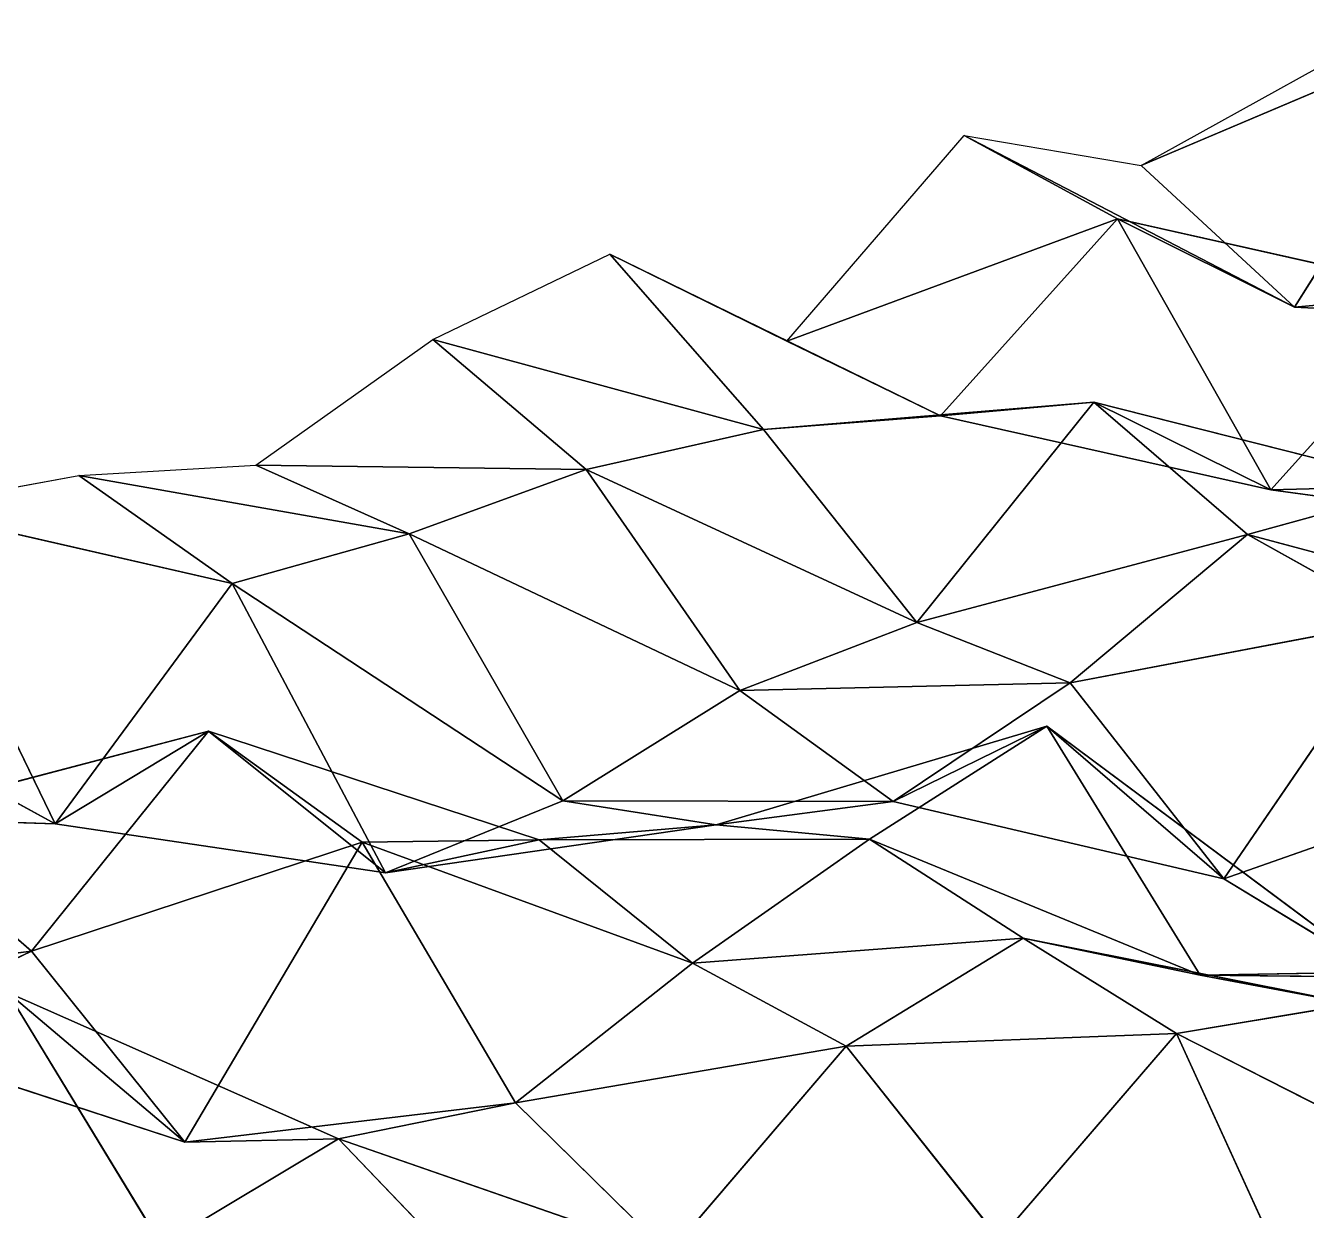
# Model space of a CAD drawing. Header units: metres. Extents: x -3703 to 431, y -1555 to 134.
# Drawn here: x -1895.7 to -1798.7, y -778.8 to -689 of the extents above; entities that cross this region are included whole.
import ezdxf

# ---------------------------------------------------------------- set-up
doc = ezdxf.new("R2010")
doc.units = ezdxf.units.M

msp = doc.modelspace()

# ---------------------------------------------------------------- linework, layer by layer
for p, q in [((-1786.1711, -689.0189, -4028.9058), (-1811.2151, -699.6251, -4013.703)), ((-1811.2151, -699.6251, -4013.703), (-1786.1711, -689.0189, -4028.9058)), ((-1786.1711, -689.0189, -4028.9058), (-1799.5876, -710.348, -4051.632)), ((-1799.5876, -710.348, -4051.632), (-1786.1711, -689.0189, -4028.9058)), ((-1811.2151, -699.6251, -4013.703), (-1797.7987, -692.18384, -3987.8716)), ((-1838.048, -712.91626, -4065.722), (-1824.6316, -697.3362, -4041.7104)), ((-1799.5876, -710.348, -4051.632), (-1824.6316, -697.3362, -4041.7104)), ((-1824.6316, -697.3362, -4041.7104), (-1811.2151, -699.6251, -4013.703)), ((-1824.6316, -697.3362, -4041.7104), (-1813.004, -703.65967, -4080.623)), ((-1813.004, -703.65967, -4080.623), (-1824.6316, -697.3362, -4041.7104)), ((-1824.6316, -697.3362, -4041.7104), (-1799.5876, -710.348, -4051.632)), ((-1811.2151, -699.6251, -4013.703), (-1799.5876, -710.348, -4051.632)), ((-1799.5876, -710.348, -4051.632), (-1811.2151, -699.6251, -4013.703)), ((-1813.004, -703.65967, -4080.623), (-1838.048, -712.91626, -4065.722)), ((-1838.048, -712.91626, -4065.722), (-1813.004, -703.65967, -4080.623)), ((-1813.004, -703.65967, -4080.623), (-1826.4204, -718.56494, -4104.7856)), ((-1826.4204, -718.56494, -4104.7856), (-1813.004, -703.65967, -4080.623)), ((-1799.5876, -710.348, -4051.632), (-1813.004, -703.65967, -4080.623)), ((-1787.9601, -709.2782, -4092.198), (-1813.004, -703.65967, -4080.623)), ((-1813.004, -703.65967, -4080.623), (-1799.5876, -710.348, -4051.632)), ((-1813.004, -703.65967, -4080.623), (-1801.3765, -724.1682, -4116.364)), ((-1801.3765, -724.1682, -4116.364), (-1813.004, -703.65967, -4080.623)), ((-1813.004, -703.65967, -4080.623), (-1787.9601, -709.2782, -4092.198)), ((-1864.8807, -712.7915, -4120.7407), (-1851.4644, -706.33203, -4094.6897)), ((-1826.4204, -718.56494, -4104.7856), (-1851.4644, -706.33203, -4094.6897)), ((-1851.4644, -706.33203, -4094.6897), (-1838.048, -712.91626, -4065.722)), ((-1851.4644, -706.33203, -4094.6897), (-1839.8368, -719.6113, -4132.047)), ((-1839.8368, -719.6113, -4132.047), (-1851.4644, -706.33203, -4094.6897)), ((-1851.4644, -706.33203, -4094.6897), (-1826.4204, -718.56494, -4104.7856)), ((-1787.9601, -709.2782, -4092.198), (-1801.3765, -724.1682, -4116.364)), ((-1801.3765, -724.1682, -4116.364), (-1787.9601, -709.2782, -4092.198)), ((-1799.5876, -710.348, -4051.632), (-1787.9601, -709.2782, -4092.198)), ((-1787.9601, -709.2782, -4092.198), (-1799.5876, -710.348, -4051.632)), ((-1774.5437, -711.5731, -4064.1895), (-1799.5876, -710.348, -4051.632)), ((-1799.5876, -710.348, -4051.632), (-1774.5437, -711.5731, -4064.1895)), ((-1878.2971, -722.3225, -4146.105), (-1864.8807, -712.7915, -4120.7407)), ((-1839.8368, -719.6113, -4132.047), (-1864.8807, -712.7915, -4120.7407)), ((-1864.8807, -712.7915, -4120.7407), (-1853.2532, -722.6365, -4158.866)), ((-1853.2532, -722.6365, -4158.866), (-1864.8807, -712.7915, -4120.7407)), ((-1864.8807, -712.7915, -4120.7407), (-1839.8368, -719.6113, -4132.047)), ((-1838.048, -712.91626, -4065.722), (-1826.4204, -718.56494, -4104.7856)), ((-1826.4204, -718.56494, -4104.7856), (-1838.048, -712.91626, -4065.722)), ((-1814.7928, -717.54553, -4145.34), (-1839.8368, -719.6113, -4132.047)), ((-1839.8368, -719.6113, -4132.047), (-1814.7928, -717.54553, -4145.34)), ((-1814.7928, -717.54553, -4145.34), (-1828.2092, -734.235, -4169.104)), ((-1828.2092, -734.235, -4169.104), (-1814.7928, -717.54553, -4145.34)), ((-1826.4204, -718.56494, -4104.7856), (-1814.7928, -717.54553, -4145.34)), ((-1814.7928, -717.54553, -4145.34), (-1826.4204, -718.56494, -4104.7856)), ((-1801.3765, -724.1682, -4116.364), (-1814.7928, -717.54553, -4145.34)), ((-1789.7489, -723.88745, -4156.753), (-1814.7928, -717.54553, -4145.34)), ((-1814.7928, -717.54553, -4145.34), (-1801.3765, -724.1682, -4116.364)), ((-1814.7928, -717.54553, -4145.34), (-1803.1653, -727.57385, -4183.4243)), ((-1803.1653, -727.57385, -4183.4243), (-1814.7928, -717.54553, -4145.34)), ((-1814.7928, -717.54553, -4145.34), (-1789.7489, -723.88745, -4156.753)), ((-1826.4204, -718.56494, -4104.7856), (-1839.8368, -719.6113, -4132.047)), ((-1839.8368, -719.6113, -4132.047), (-1826.4204, -718.56494, -4104.7856)), ((-1801.3765, -724.1682, -4116.364), (-1826.4204, -718.56494, -4104.7856)), ((-1826.4204, -718.56494, -4104.7856), (-1801.3765, -724.1682, -4116.364)), ((-1839.8368, -719.6113, -4132.047), (-1853.2532, -722.6365, -4158.866)), ((-1853.2532, -722.6365, -4158.866), (-1839.8368, -719.6113, -4132.047)), ((-1839.8368, -719.6113, -4132.047), (-1828.2092, -734.235, -4169.104)), ((-1828.2092, -734.235, -4169.104), (-1839.8368, -719.6113, -4132.047)), ((-1891.7136, -723.09094, -4173.4287), (-1878.2971, -722.3225, -4146.105)), ((-1853.2532, -722.6365, -4158.866), (-1878.2971, -722.3225, -4146.105)), ((-1878.2971, -722.3225, -4146.105), (-1866.6697, -727.5121, -4185.271)), ((-1866.6697, -727.5121, -4185.271), (-1878.2971, -722.3225, -4146.105)), ((-1878.2971, -722.3225, -4146.105), (-1853.2532, -722.6365, -4158.866)), ((-1853.2532, -722.6365, -4158.866), (-1866.6697, -727.5121, -4185.271)), ((-1866.6697, -727.5121, -4185.271), (-1853.2532, -722.6365, -4158.866)), ((-1828.2092, -734.235, -4169.104), (-1853.2532, -722.6365, -4158.866)), ((-1853.2532, -722.6365, -4158.866), (-1841.6257, -739.3855, -4195.4473)), ((-1841.6257, -739.3855, -4195.4473), (-1853.2532, -722.6365, -4158.866)), ((-1853.2532, -722.6365, -4158.866), (-1828.2092, -734.235, -4169.104)), ((-1905.13, -725.5519, -4200.374), (-1891.7136, -723.09094, -4173.4287)), ((-1866.6697, -727.5121, -4185.271), (-1891.7136, -723.09094, -4173.4287)), ((-1891.7136, -723.09094, -4173.4287), (-1880.086, -731.27893, -4211.9243)), ((-1880.086, -731.27893, -4211.9243), (-1891.7136, -723.09094, -4173.4287)), ((-1891.7136, -723.09094, -4173.4287), (-1866.6697, -727.5121, -4185.271)), ((-1789.7489, -723.88745, -4156.753), (-1803.1653, -727.57385, -4183.4243)), ((-1803.1653, -727.57385, -4183.4243), (-1789.7489, -723.88745, -4156.753)), ((-1801.3765, -724.1682, -4116.364), (-1789.7489, -723.88745, -4156.753)), ((-1789.7489, -723.88745, -4156.753), (-1801.3765, -724.1682, -4116.364)), ((-1776.3325, -727.60034, -4128.4277), (-1801.3765, -724.1682, -4116.364)), ((-1801.3765, -724.1682, -4116.364), (-1776.3325, -727.60034, -4128.4277)), ((-1880.086, -731.27893, -4211.9243), (-1905.13, -725.5519, -4200.374)), ((-1905.13, -725.5519, -4200.374), (-1893.5024, -749.47217, -4235.3516)), ((-1893.5024, -749.47217, -4235.3516), (-1905.13, -725.5519, -4200.374)), ((-1905.13, -725.5519, -4200.374), (-1880.086, -731.27893, -4211.9243)), ((-1866.6697, -727.5121, -4185.271), (-1880.086, -731.27893, -4211.9243)), ((-1880.086, -731.27893, -4211.9243), (-1866.6697, -727.5121, -4185.271)), ((-1841.6257, -739.3855, -4195.4473), (-1866.6697, -727.5121, -4185.271)), ((-1866.6697, -727.5121, -4185.271), (-1855.0421, -747.73474, -4221.076)), ((-1855.0421, -747.73474, -4221.076), (-1866.6697, -727.5121, -4185.271)), ((-1866.6697, -727.5121, -4185.271), (-1841.6257, -739.3855, -4195.4473)), ((-1803.1653, -727.57385, -4183.4243), (-1828.2092, -734.235, -4169.104)), ((-1828.2092, -734.235, -4169.104), (-1803.1653, -727.57385, -4183.4243)), ((-1803.1653, -727.57385, -4183.4243), (-1816.5818, -738.7864, -4208.4126)), ((-1816.5818, -738.7864, -4208.4126), (-1803.1653, -727.57385, -4183.4243)), ((-1778.1212, -734.2511, -4194.7627), (-1803.1653, -727.57385, -4183.4243)), ((-1803.1653, -727.57385, -4183.4243), (-1791.5377, -734.0469, -4222.3037)), ((-1791.5377, -734.0469, -4222.3037), (-1803.1653, -727.57385, -4183.4243)), ((-1803.1653, -727.57385, -4183.4243), (-1778.1212, -734.2511, -4194.7627)), ((-1880.086, -731.27893, -4211.9243), (-1893.5024, -749.47217, -4235.3516)), ((-1893.5024, -749.47217, -4235.3516), (-1880.086, -731.27893, -4211.9243)), ((-1855.0421, -747.73474, -4221.076), (-1880.086, -731.27893, -4211.9243)), ((-1880.086, -731.27893, -4211.9243), (-1868.4585, -753.19507, -4247.3506)), ((-1868.4585, -753.19507, -4247.3506), (-1880.086, -731.27893, -4211.9243)), ((-1880.086, -731.27893, -4211.9243), (-1855.0421, -747.73474, -4221.076)), ((-1828.2092, -734.235, -4169.104), (-1841.6257, -739.3855, -4195.4473)), ((-1841.6257, -739.3855, -4195.4473), (-1828.2092, -734.235, -4169.104)), ((-1828.2092, -734.235, -4169.104), (-1816.5818, -738.7864, -4208.4126)), ((-1816.5818, -738.7864, -4208.4126), (-1828.2092, -734.235, -4169.104)), ((-1791.5377, -734.0469, -4222.3037), (-1816.5818, -738.7864, -4208.4126)), ((-1816.5818, -738.7864, -4208.4126), (-1791.5377, -734.0469, -4222.3037)), ((-1791.5377, -734.0469, -4222.3037), (-1804.9541, -753.63745, -4245.4185)), ((-1804.9541, -753.63745, -4245.4185), (-1791.5377, -734.0469, -4222.3037)), ((-1893.5024, -749.47217, -4235.3516), (-1918.5464, -735.7938, -4225.579)), ((-1918.5464, -735.7938, -4225.579), (-1893.5024, -749.47217, -4235.3516)), ((-1841.6257, -739.3855, -4195.4473), (-1855.0421, -747.73474, -4221.076)), ((-1855.0421, -747.73474, -4221.076), (-1841.6257, -739.3855, -4195.4473)), ((-1816.5818, -738.7864, -4208.4126), (-1841.6257, -739.3855, -4195.4473)), ((-1841.6257, -739.3855, -4195.4473), (-1816.5818, -738.7864, -4208.4126)), ((-1841.6257, -739.3855, -4195.4473), (-1829.9982, -747.79346, -4233.894)), ((-1829.9982, -747.79346, -4233.894), (-1841.6257, -739.3855, -4195.4473)), ((-1816.5818, -738.7864, -4208.4126), (-1829.9982, -747.79346, -4233.894)), ((-1829.9982, -747.79346, -4233.894), (-1816.5818, -738.7864, -4208.4126)), ((-1816.5818, -738.7864, -4208.4126), (-1804.9541, -753.63745, -4245.4185)), ((-1804.9541, -753.63745, -4245.4185), (-1816.5818, -738.7864, -4208.4126)), ((-1818.3705, -742.0873, -4275.4966), (-1843.4146, -749.558, -4260.995)), ((-1843.4146, -749.558, -4260.995), (-1818.3705, -742.0873, -4275.4966)), ((-1818.3705, -742.0873, -4275.4966), (-1831.7869, -750.6411, -4301.0796)), ((-1831.7869, -750.6411, -4301.0796), (-1818.3705, -742.0873, -4275.4966)), ((-1829.9982, -747.79346, -4233.894), (-1818.3705, -742.0873, -4275.4966)), ((-1818.3705, -742.0873, -4275.4966), (-1829.9982, -747.79346, -4233.894)), ((-1804.9541, -753.63745, -4245.4185), (-1818.3705, -742.0873, -4275.4966)), ((-1793.3265, -760.7073, -4284.164), (-1818.3705, -742.0873, -4275.4966)), ((-1818.3705, -742.0873, -4275.4966), (-1804.9541, -753.63745, -4245.4185)), ((-1818.3705, -742.0873, -4275.4966), (-1806.7429, -760.93555, -4311.609)), ((-1806.7429, -760.93555, -4311.609), (-1818.3705, -742.0873, -4275.4966)), ((-1818.3705, -742.0873, -4275.4966), (-1793.3265, -760.7073, -4284.164)), ((-1881.8749, -742.4558, -4277.2476), (-1906.9188, -749.0371, -4262.9443)), ((-1906.9188, -749.0371, -4262.9443), (-1881.8749, -742.4558, -4277.2476)), ((-1881.8749, -742.4558, -4277.2476), (-1895.2914, -759.1345, -4301.013)), ((-1895.2914, -759.1345, -4301.013), (-1881.8749, -742.4558, -4277.2476)), ((-1893.5024, -749.47217, -4235.3516), (-1881.8749, -742.4558, -4277.2476)), ((-1881.8749, -742.4558, -4277.2476), (-1893.5024, -749.47217, -4235.3516)), ((-1868.4585, -753.19507, -4247.3506), (-1881.8749, -742.4558, -4277.2476)), ((-1856.8309, -750.6885, -4288.238), (-1881.8749, -742.4558, -4277.2476)), ((-1881.8749, -742.4558, -4277.2476), (-1868.4585, -753.19507, -4247.3506)), ((-1881.8749, -742.4558, -4277.2476), (-1870.2474, -750.8722, -4315.692)), ((-1870.2474, -750.8722, -4315.692), (-1881.8749, -742.4558, -4277.2476)), ((-1881.8749, -742.4558, -4277.2476), (-1856.8309, -750.6885, -4288.238)), ((-1779.9102, -744.84595, -4260.216), (-1804.9541, -753.63745, -4245.4185)), ((-1804.9541, -753.63745, -4245.4185), (-1779.9102, -744.84595, -4260.216)), ((-1855.0421, -747.73474, -4221.076), (-1868.4585, -753.19507, -4247.3506)), ((-1868.4585, -753.19507, -4247.3506), (-1855.0421, -747.73474, -4221.076)), ((-1829.9982, -747.79346, -4233.894), (-1855.0421, -747.73474, -4221.076)), ((-1855.0421, -747.73474, -4221.076), (-1843.4146, -749.558, -4260.995)), ((-1843.4146, -749.558, -4260.995), (-1855.0421, -747.73474, -4221.076)), ((-1855.0421, -747.73474, -4221.076), (-1829.9982, -747.79346, -4233.894)), ((-1829.9982, -747.79346, -4233.894), (-1843.4146, -749.558, -4260.995)), ((-1843.4146, -749.558, -4260.995), (-1829.9982, -747.79346, -4233.894)), ((-1804.9541, -753.63745, -4245.4185), (-1829.9982, -747.79346, -4233.894)), ((-1829.9982, -747.79346, -4233.894), (-1804.9541, -753.63745, -4245.4185)), ((-1893.5024, -749.47217, -4235.3516), (-1906.9188, -749.0371, -4262.9443)), ((-1906.9188, -749.0371, -4262.9443), (-1893.5024, -749.47217, -4235.3516)), ((-1906.9188, -749.0371, -4262.9443), (-1895.2914, -759.1345, -4301.013)), ((-1895.2914, -759.1345, -4301.013), (-1906.9188, -749.0371, -4262.9443)), ((-1868.4585, -753.19507, -4247.3506), (-1893.5024, -749.47217, -4235.3516)), ((-1893.5024, -749.47217, -4235.3516), (-1868.4585, -753.19507, -4247.3506)), ((-1843.4146, -749.558, -4260.995), (-1868.4585, -753.19507, -4247.3506)), ((-1868.4585, -753.19507, -4247.3506), (-1843.4146, -749.558, -4260.995)), ((-1843.4146, -749.558, -4260.995), (-1856.8309, -750.6885, -4288.238)), ((-1856.8309, -750.6885, -4288.238), (-1843.4146, -749.558, -4260.995)), ((-1843.4146, -749.558, -4260.995), (-1831.7869, -750.6411, -4301.0796)), ((-1831.7869, -750.6411, -4301.0796), (-1843.4146, -749.558, -4260.995)), ((-1870.2474, -750.8722, -4315.692), (-1895.2914, -759.1345, -4301.013)), ((-1895.2914, -759.1345, -4301.013), (-1870.2474, -750.8722, -4315.692)), ((-1870.2474, -750.8722, -4315.692), (-1883.6637, -773.5824, -4338.1094)), ((-1883.6637, -773.5824, -4338.1094), (-1870.2474, -750.8722, -4315.692)), ((-1856.8309, -750.6885, -4288.238), (-1870.2474, -750.8722, -4315.692)), ((-1870.2474, -750.8722, -4315.692), (-1856.8309, -750.6885, -4288.238)), ((-1845.2034, -760.04236, -4326.4727), (-1870.2474, -750.8722, -4315.692)), ((-1870.2474, -750.8722, -4315.692), (-1858.6196, -770.61084, -4351.605)), ((-1858.6196, -770.61084, -4351.605), (-1870.2474, -750.8722, -4315.692)), ((-1870.2474, -750.8722, -4315.692), (-1845.2034, -760.04236, -4326.4727)), ((-1868.4585, -753.19507, -4247.3506), (-1856.8309, -750.6885, -4288.238)), ((-1856.8309, -750.6885, -4288.238), (-1868.4585, -753.19507, -4247.3506)), ((-1831.7869, -750.6411, -4301.0796), (-1856.8309, -750.6885, -4288.238)), ((-1856.8309, -750.6885, -4288.238), (-1831.7869, -750.6411, -4301.0796)), ((-1856.8309, -750.6885, -4288.238), (-1845.2034, -760.04236, -4326.4727)), ((-1845.2034, -760.04236, -4326.4727), (-1856.8309, -750.6885, -4288.238)), ((-1831.7869, -750.6411, -4301.0796), (-1845.2034, -760.04236, -4326.4727)), ((-1845.2034, -760.04236, -4326.4727), (-1831.7869, -750.6411, -4301.0796)), ((-1806.7429, -760.93555, -4311.609), (-1831.7869, -750.6411, -4301.0796)), ((-1831.7869, -750.6411, -4301.0796), (-1820.1594, -758.1256, -4339.7324)), ((-1820.1594, -758.1256, -4339.7324), (-1831.7869, -750.6411, -4301.0796)), ((-1831.7869, -750.6411, -4301.0796), (-1806.7429, -760.93555, -4311.609)), ((-1804.9541, -753.63745, -4245.4185), (-1793.3265, -760.7073, -4284.164)), ((-1793.3265, -760.7073, -4284.164), (-1804.9541, -753.63745, -4245.4185)), ((-1820.1594, -758.1256, -4339.7324), (-1845.2034, -760.04236, -4326.4727)), ((-1845.2034, -760.04236, -4326.4727), (-1820.1594, -758.1256, -4339.7324)), ((-1820.1594, -758.1256, -4339.7324), (-1833.5757, -766.3069, -4365.3984)), ((-1833.5757, -766.3069, -4365.3984), (-1820.1594, -758.1256, -4339.7324)), ((-1806.7429, -760.93555, -4311.609), (-1820.1594, -758.1256, -4339.7324)), ((-1795.1155, -763.1172, -4351.4478), (-1820.1594, -758.1256, -4339.7324)), ((-1820.1594, -758.1256, -4339.7324), (-1806.7429, -760.93555, -4311.609)), ((-1820.1594, -758.1256, -4339.7324), (-1808.5317, -765.35315, -4378.443)), ((-1808.5317, -765.35315, -4378.443), (-1820.1594, -758.1256, -4339.7324)), ((-1820.1594, -758.1256, -4339.7324), (-1795.1155, -763.1172, -4351.4478)), ((-1895.2914, -759.1345, -4301.013), (-1920.3353, -762.2014, -4287.496)), ((-1920.3353, -762.2014, -4287.496), (-1895.2914, -759.1345, -4301.013)), ((-1895.2914, -759.1345, -4301.013), (-1908.7076, -765.42676, -4327.1016)), ((-1908.7076, -765.42676, -4327.1016), (-1895.2914, -759.1345, -4301.013)), ((-1895.2914, -759.1345, -4301.013), (-1883.6637, -773.5824, -4338.1094)), ((-1883.6637, -773.5824, -4338.1094), (-1895.2914, -759.1345, -4301.013)), ((-1845.2034, -760.04236, -4326.4727), (-1858.6196, -770.61084, -4351.605)), ((-1858.6196, -770.61084, -4351.605), (-1845.2034, -760.04236, -4326.4727)), ((-1845.2034, -760.04236, -4326.4727), (-1833.5757, -766.3069, -4365.3984)), ((-1833.5757, -766.3069, -4365.3984), (-1845.2034, -760.04236, -4326.4727)), ((-1793.3265, -760.7073, -4284.164), (-1806.7429, -760.93555, -4311.609)), ((-1806.7429, -760.93555, -4311.609), (-1793.3265, -760.7073, -4284.164)), ((-1781.699, -761.21216, -4324.3784), (-1806.7429, -760.93555, -4311.609)), ((-1806.7429, -760.93555, -4311.609), (-1795.1155, -763.1172, -4351.4478)), ((-1795.1155, -763.1172, -4351.4478), (-1806.7429, -760.93555, -4311.609)), ((-1806.7429, -760.93555, -4311.609), (-1781.699, -761.21216, -4324.3784)), ((-1883.6637, -773.5824, -4338.1094), (-1897.0802, -762.2416, -4368.1406)), ((-1872.0361, -773.3329, -4378.4917), (-1897.0802, -762.2416, -4368.1406)), ((-1897.0802, -762.2416, -4368.1406), (-1883.6637, -773.5824, -4338.1094)), ((-1897.0802, -762.2416, -4368.1406), (-1885.4526, -781.36365, -4404.1914)), ((-1885.4526, -781.36365, -4404.1914), (-1897.0802, -762.2416, -4368.1406)), ((-1897.0802, -762.2416, -4368.1406), (-1872.0361, -773.3329, -4378.4917)), ((-1795.1155, -763.1172, -4351.4478), (-1808.5317, -765.35315, -4378.443)), ((-1808.5317, -765.35315, -4378.443), (-1795.1155, -763.1172, -4351.4478)), ((-1883.6637, -773.5824, -4338.1094), (-1908.7076, -765.42676, -4327.1016)), ((-1908.7076, -765.42676, -4327.1016), (-1883.6637, -773.5824, -4338.1094)), ((-1808.5317, -765.35315, -4378.443), (-1833.5757, -766.3069, -4365.3984)), ((-1833.5757, -766.3069, -4365.3984), (-1808.5317, -765.35315, -4378.443)), ((-1808.5317, -765.35315, -4378.443), (-1821.9482, -780.94434, -4402.452)), ((-1821.9482, -780.94434, -4402.452), (-1808.5317, -765.35315, -4378.443)), ((-1783.4878, -778.1094, -4388.422), (-1808.5317, -765.35315, -4378.443)), ((-1808.5317, -765.35315, -4378.443), (-1796.9043, -790.7959, -4413.0806)), ((-1796.9043, -790.7959, -4413.0806), (-1808.5317, -765.35315, -4378.443)), ((-1808.5317, -765.35315, -4378.443), (-1783.4878, -778.1094, -4388.422)), ((-1833.5757, -766.3069, -4365.3984), (-1858.6196, -770.61084, -4351.605)), ((-1858.6196, -770.61084, -4351.605), (-1833.5757, -766.3069, -4365.3984)), ((-1833.5757, -766.3069, -4365.3984), (-1846.9922, -782.0206, -4389.3804)), ((-1846.9922, -782.0206, -4389.3804), (-1833.5757, -766.3069, -4365.3984)), ((-1833.5757, -766.3069, -4365.3984), (-1821.9482, -780.94434, -4402.452)), ((-1821.9482, -780.94434, -4402.452), (-1833.5757, -766.3069, -4365.3984)), ((-1858.6196, -770.61084, -4351.605), (-1883.6637, -773.5824, -4338.1094)), ((-1883.6637, -773.5824, -4338.1094), (-1858.6196, -770.61084, -4351.605)), ((-1858.6196, -770.61084, -4351.605), (-1872.0361, -773.3329, -4378.4917)), ((-1872.0361, -773.3329, -4378.4917), (-1858.6196, -770.61084, -4351.605)), ((-1858.6196, -770.61084, -4351.605), (-1846.9922, -782.0206, -4389.3804)), ((-1846.9922, -782.0206, -4389.3804), (-1858.6196, -770.61084, -4351.605)), ((-1872.0361, -773.3329, -4378.4917), (-1885.4526, -781.36365, -4404.1914)), ((-1885.4526, -781.36365, -4404.1914), (-1872.0361, -773.3329, -4378.4917)), ((-1883.6637, -773.5824, -4338.1094), (-1872.0361, -773.3329, -4378.4917)), ((-1872.0361, -773.3329, -4378.4917), (-1883.6637, -773.5824, -4338.1094)), ((-1846.9922, -782.0206, -4389.3804), (-1872.0361, -773.3329, -4378.4917)), ((-1872.0361, -773.3329, -4378.4917), (-1860.4087, -785.4634, -4416.106)), ((-1860.4087, -785.4634, -4416.106), (-1872.0361, -773.3329, -4378.4917)), ((-1872.0361, -773.3329, -4378.4917), (-1846.9922, -782.0206, -4389.3804))]:
    msp.add_line(p, q)
for points in [[(-1799.5876, -710.348, -4051.632), (-1811.2151, -699.6251, -4013.703), (-1786.1711, -689.0189, -4028.9058), (-1786.171, -689.0188, -4028.9058)], [(-1797.7987, -692.18384, -3987.8716), (-1786.1711, -689.0189, -4028.9058), (-1811.2151, -699.6251, -4013.703), (-1811.215, -699.625, -4013.703)], [(-1786.1711, -689.0189, -4028.9058), (-1774.5437, -711.5731, -4064.1895), (-1799.5876, -710.348, -4051.632), (-1799.5875, -710.3479, -4051.632)], [(-1824.6316, -697.3362, -4041.7104), (-1813.004, -703.65967, -4080.623), (-1838.048, -712.91626, -4065.722), (-1838.0479, -712.91614, -4065.722)], [(-1811.2151, -699.6251, -4013.703), (-1799.5876, -710.348, -4051.632), (-1824.6316, -697.3362, -4041.7104), (-1824.6315, -697.33606, -4041.7104)], [(-1813.004, -703.65967, -4080.623), (-1824.6316, -697.3362, -4041.7104), (-1799.5876, -710.348, -4051.632), (-1799.5875, -710.3479, -4051.632)], [(-1826.4204, -718.56494, -4104.7856), (-1838.048, -712.91626, -4065.722), (-1813.004, -703.65967, -4080.623), (-1813.0039, -703.65955, -4080.623)], [(-1813.004, -703.65967, -4080.623), (-1801.3765, -724.1682, -4116.364), (-1826.4204, -718.56494, -4104.7856), (-1826.4203, -718.5648, -4104.7856)], [(-1799.5876, -710.348, -4051.632), (-1787.9601, -709.2782, -4092.198), (-1813.004, -703.65967, -4080.623), (-1813.0039, -703.65955, -4080.623)], [(-1801.3765, -724.1682, -4116.364), (-1813.004, -703.65967, -4080.623), (-1787.9601, -709.2782, -4092.198), (-1787.96, -709.2781, -4092.198)], [(-1851.4644, -706.33203, -4094.6897), (-1839.8368, -719.6113, -4132.047), (-1864.8807, -712.7915, -4120.7407), (-1864.8806, -712.7914, -4120.7407)], [(-1838.048, -712.91626, -4065.722), (-1826.4204, -718.56494, -4104.7856), (-1851.4644, -706.33203, -4094.6897), (-1851.4642, -706.3319, -4094.6897)], [(-1839.8368, -719.6113, -4132.047), (-1851.4644, -706.33203, -4094.6897), (-1826.4204, -718.56494, -4104.7856), (-1826.4203, -718.5648, -4104.7856)], [(-1787.9601, -709.2782, -4092.198), (-1776.3325, -727.60034, -4128.4277), (-1801.3765, -724.1682, -4116.364), (-1801.3763, -724.1681, -4116.364)], [(-1787.9601, -709.2782, -4092.198), (-1799.5876, -710.348, -4051.632), (-1774.5437, -711.5731, -4064.1895), (-1774.5436, -711.573, -4064.1895)], [(-1864.8807, -712.7915, -4120.7407), (-1853.2532, -722.6365, -4158.866), (-1878.2971, -722.3225, -4146.105), (-1878.297, -722.3224, -4146.105)], [(-1853.2532, -722.6365, -4158.866), (-1864.8807, -712.7915, -4120.7407), (-1839.8368, -719.6113, -4132.047), (-1839.8367, -719.6112, -4132.047)], [(-1828.2092, -734.235, -4169.104), (-1839.8368, -719.6113, -4132.047), (-1814.7928, -717.54553, -4145.34), (-1814.7927, -717.5454, -4145.34)], [(-1826.4204, -718.56494, -4104.7856), (-1814.7928, -717.54553, -4145.34), (-1839.8368, -719.6113, -4132.047), (-1839.8367, -719.6112, -4132.047)], [(-1814.7928, -717.54553, -4145.34), (-1803.1653, -727.57385, -4183.4243), (-1828.2092, -734.235, -4169.104), (-1828.2091, -734.23486, -4169.104)], [(-1814.7928, -717.54553, -4145.34), (-1826.4204, -718.56494, -4104.7856), (-1801.3765, -724.1682, -4116.364), (-1801.3763, -724.1681, -4116.364)], [(-1801.3765, -724.1682, -4116.364), (-1789.7489, -723.88745, -4156.753), (-1814.7928, -717.54553, -4145.34), (-1814.7927, -717.5454, -4145.34)], [(-1803.1653, -727.57385, -4183.4243), (-1814.7928, -717.54553, -4145.34), (-1789.7489, -723.88745, -4156.753), (-1789.7488, -723.8873, -4156.753)], [(-1839.8368, -719.6113, -4132.047), (-1828.2092, -734.235, -4169.104), (-1853.2532, -722.6365, -4158.866), (-1853.253, -722.63635, -4158.866)], [(-1878.2971, -722.3225, -4146.105), (-1866.6697, -727.5121, -4185.271), (-1891.7136, -723.09094, -4173.4287), (-1891.7135, -723.0908, -4173.4287)], [(-1866.6697, -727.5121, -4185.271), (-1878.2971, -722.3225, -4146.105), (-1853.2532, -722.6365, -4158.866), (-1853.253, -722.63635, -4158.866)], [(-1853.2532, -722.6365, -4158.866), (-1841.6257, -739.3855, -4195.4473), (-1866.6697, -727.5121, -4185.271), (-1866.6696, -727.51196, -4185.271)], [(-1841.6257, -739.3855, -4195.4473), (-1853.2532, -722.6365, -4158.866), (-1828.2092, -734.235, -4169.104), (-1828.2091, -734.23486, -4169.104)], [(-1891.7136, -723.09094, -4173.4287), (-1880.086, -731.27893, -4211.9243), (-1905.13, -725.5519, -4200.374), (-1905.1299, -725.55176, -4200.374)], [(-1880.086, -731.27893, -4211.9243), (-1891.7136, -723.09094, -4173.4287), (-1866.6697, -727.5121, -4185.271), (-1866.6696, -727.51196, -4185.271)], [(-1789.7489, -723.88745, -4156.753), (-1778.1212, -734.2511, -4194.7627), (-1803.1653, -727.57385, -4183.4243), (-1803.1652, -727.5737, -4183.4243)], [(-1789.7489, -723.88745, -4156.753), (-1801.3765, -724.1682, -4116.364), (-1776.3325, -727.60034, -4128.4277), (-1776.3324, -727.6002, -4128.4277)], [(-1905.13, -725.5519, -4200.374), (-1893.5024, -749.47217, -4235.3516), (-1918.5464, -735.7938, -4225.579), (-1918.5463, -735.7937, -4225.579)], [(-1893.5024, -749.47217, -4235.3516), (-1905.13, -725.5519, -4200.374), (-1880.086, -731.27893, -4211.9243), (-1880.0859, -731.2788, -4211.9243)], [(-1866.6697, -727.5121, -4185.271), (-1855.0421, -747.73474, -4221.076), (-1880.086, -731.27893, -4211.9243), (-1880.0859, -731.2788, -4211.9243)], [(-1855.0421, -747.73474, -4221.076), (-1866.6697, -727.5121, -4185.271), (-1841.6257, -739.3855, -4195.4473), (-1841.6256, -739.3854, -4195.4473)], [(-1816.5818, -738.7864, -4208.4126), (-1828.2092, -734.235, -4169.104), (-1803.1653, -727.57385, -4183.4243), (-1803.1652, -727.5737, -4183.4243)], [(-1803.1653, -727.57385, -4183.4243), (-1791.5377, -734.0469, -4222.3037), (-1816.5818, -738.7864, -4208.4126), (-1816.5817, -738.78625, -4208.4126)], [(-1791.5377, -734.0469, -4222.3037), (-1803.1653, -727.57385, -4183.4243), (-1778.1212, -734.2511, -4194.7627), (-1778.1211, -734.251, -4194.7627)], [(-1880.086, -731.27893, -4211.9243), (-1868.4585, -753.19507, -4247.3506), (-1893.5024, -749.47217, -4235.3516), (-1893.5023, -749.47205, -4235.3516)], [(-1868.4585, -753.19507, -4247.3506), (-1880.086, -731.27893, -4211.9243), (-1855.0421, -747.73474, -4221.076), (-1855.042, -747.7346, -4221.076)], [(-1828.2092, -734.235, -4169.104), (-1816.5818, -738.7864, -4208.4126), (-1841.6257, -739.3855, -4195.4473), (-1841.6256, -739.3854, -4195.4473)], [(-1804.9541, -753.63745, -4245.4185), (-1816.5818, -738.7864, -4208.4126), (-1791.5377, -734.0469, -4222.3037), (-1791.5376, -734.04675, -4222.3037)], [(-1791.5377, -734.0469, -4222.3037), (-1779.9102, -744.84595, -4260.216), (-1804.9541, -753.63745, -4245.4185), (-1804.954, -753.6373, -4245.4185)], [(-1906.9188, -749.0371, -4262.9443), (-1918.5464, -735.7938, -4225.579), (-1893.5024, -749.47217, -4235.3516), (-1893.5023, -749.47205, -4235.3516)], [(-1841.6257, -739.3855, -4195.4473), (-1829.9982, -747.79346, -4233.894), (-1855.0421, -747.73474, -4221.076), (-1855.042, -747.7346, -4221.076)], [(-1829.9982, -747.79346, -4233.894), (-1841.6257, -739.3855, -4195.4473), (-1816.5818, -738.7864, -4208.4126), (-1816.5817, -738.78625, -4208.4126)], [(-1816.5818, -738.7864, -4208.4126), (-1804.9541, -753.63745, -4245.4185), (-1829.9982, -747.79346, -4233.894), (-1829.998, -747.79333, -4233.894)], [(-1831.7869, -750.6411, -4301.0796), (-1843.4146, -749.558, -4260.995), (-1818.3705, -742.0873, -4275.4966), (-1818.3704, -742.08716, -4275.4966)], [(-1829.9982, -747.79346, -4233.894), (-1818.3705, -742.0873, -4275.4966), (-1843.4146, -749.558, -4260.995), (-1843.4144, -749.55786, -4260.995)], [(-1818.3705, -742.0873, -4275.4966), (-1806.7429, -760.93555, -4311.609), (-1831.7869, -750.6411, -4301.0796), (-1831.7867, -750.641, -4301.0796)], [(-1818.3705, -742.0873, -4275.4966), (-1829.9982, -747.79346, -4233.894), (-1804.9541, -753.63745, -4245.4185), (-1804.954, -753.6373, -4245.4185)], [(-1804.9541, -753.63745, -4245.4185), (-1793.3265, -760.7073, -4284.164), (-1818.3705, -742.0873, -4275.4966), (-1818.3704, -742.08716, -4275.4966)], [(-1806.7429, -760.93555, -4311.609), (-1818.3705, -742.0873, -4275.4966), (-1793.3265, -760.7073, -4284.164), (-1793.3264, -760.70715, -4284.164)], [(-1895.2914, -759.1345, -4301.013), (-1906.9188, -749.0371, -4262.9443), (-1881.8749, -742.4558, -4277.2476), (-1881.8748, -742.4557, -4277.2476)], [(-1893.5024, -749.47217, -4235.3516), (-1881.8749, -742.4558, -4277.2476), (-1906.9188, -749.0371, -4262.9443), (-1906.9187, -749.037, -4262.9443)], [(-1881.8749, -742.4558, -4277.2476), (-1870.2474, -750.8722, -4315.692), (-1895.2914, -759.1345, -4301.013), (-1895.2913, -759.1344, -4301.013)], [(-1881.8749, -742.4558, -4277.2476), (-1893.5024, -749.47217, -4235.3516), (-1868.4585, -753.19507, -4247.3506), (-1868.4584, -753.19495, -4247.3506)], [(-1868.4585, -753.19507, -4247.3506), (-1856.8309, -750.6885, -4288.238), (-1881.8749, -742.4558, -4277.2476), (-1881.8748, -742.4557, -4277.2476)], [(-1870.2474, -750.8722, -4315.692), (-1881.8749, -742.4558, -4277.2476), (-1856.8309, -750.6885, -4288.238), (-1856.8308, -750.68835, -4288.238)], [(-1793.3265, -760.7073, -4284.164), (-1804.9541, -753.63745, -4245.4185), (-1779.9102, -744.84595, -4260.216), (-1779.91, -744.8458, -4260.216)], [(-1855.0421, -747.73474, -4221.076), (-1843.4146, -749.558, -4260.995), (-1868.4585, -753.19507, -4247.3506), (-1868.4584, -753.19495, -4247.3506)], [(-1843.4146, -749.558, -4260.995), (-1855.0421, -747.73474, -4221.076), (-1829.9982, -747.79346, -4233.894), (-1829.998, -747.79333, -4233.894)], [(-1906.9188, -749.0371, -4262.9443), (-1895.2914, -759.1345, -4301.013), (-1920.3353, -762.2014, -4287.496), (-1920.3352, -762.2013, -4287.496)], [(-1856.8309, -750.6885, -4288.238), (-1868.4585, -753.19507, -4247.3506), (-1843.4146, -749.558, -4260.995), (-1843.4144, -749.55786, -4260.995)], [(-1843.4146, -749.558, -4260.995), (-1831.7869, -750.6411, -4301.0796), (-1856.8309, -750.6885, -4288.238), (-1856.8308, -750.68835, -4288.238)], [(-1883.6637, -773.5824, -4338.1094), (-1895.2914, -759.1345, -4301.013), (-1870.2474, -750.8722, -4315.692), (-1870.2473, -750.8721, -4315.692)], [(-1870.2474, -750.8722, -4315.692), (-1858.6196, -770.61084, -4351.605), (-1883.6637, -773.5824, -4338.1094), (-1883.6636, -773.5823, -4338.1094)], [(-1856.8309, -750.6885, -4288.238), (-1845.2034, -760.04236, -4326.4727), (-1870.2474, -750.8722, -4315.692), (-1870.2473, -750.8721, -4315.692)], [(-1858.6196, -770.61084, -4351.605), (-1870.2474, -750.8722, -4315.692), (-1845.2034, -760.04236, -4326.4727), (-1845.2032, -760.04224, -4326.4727)], [(-1845.2034, -760.04236, -4326.4727), (-1856.8309, -750.6885, -4288.238), (-1831.7869, -750.6411, -4301.0796), (-1831.7867, -750.641, -4301.0796)], [(-1831.7869, -750.6411, -4301.0796), (-1820.1594, -758.1256, -4339.7324), (-1845.2034, -760.04236, -4326.4727), (-1845.2032, -760.04224, -4326.4727)], [(-1820.1594, -758.1256, -4339.7324), (-1831.7869, -750.6411, -4301.0796), (-1806.7429, -760.93555, -4311.609), (-1806.7428, -760.9354, -4311.609)], [(-1833.5757, -766.3069, -4365.3984), (-1845.2034, -760.04236, -4326.4727), (-1820.1594, -758.1256, -4339.7324), (-1820.1593, -758.1255, -4339.7324)], [(-1820.1594, -758.1256, -4339.7324), (-1808.5317, -765.35315, -4378.443), (-1833.5757, -766.3069, -4365.3984), (-1833.5756, -766.30676, -4365.3984)], [(-1806.7429, -760.93555, -4311.609), (-1795.1155, -763.1172, -4351.4478), (-1820.1594, -758.1256, -4339.7324), (-1820.1593, -758.1255, -4339.7324)], [(-1808.5317, -765.35315, -4378.443), (-1820.1594, -758.1256, -4339.7324), (-1795.1155, -763.1172, -4351.4478), (-1795.1154, -763.11707, -4351.4478)], [(-1908.7076, -765.42676, -4327.1016), (-1920.3353, -762.2014, -4287.496), (-1895.2914, -759.1345, -4301.013), (-1895.2913, -759.1344, -4301.013)], [(-1895.2914, -759.1345, -4301.013), (-1883.6637, -773.5824, -4338.1094), (-1908.7076, -765.42676, -4327.1016), (-1908.7075, -765.42664, -4327.1016)], [(-1845.2034, -760.04236, -4326.4727), (-1833.5757, -766.3069, -4365.3984), (-1858.6196, -770.61084, -4351.605), (-1858.6195, -770.6107, -4351.605)], [(-1793.3265, -760.7073, -4284.164), (-1781.699, -761.21216, -4324.3784), (-1806.7429, -760.93555, -4311.609), (-1806.7428, -760.9354, -4311.609)], [(-1795.1155, -763.1172, -4351.4478), (-1806.7429, -760.93555, -4311.609), (-1781.699, -761.21216, -4324.3784), (-1781.6989, -761.21204, -4324.3784)], [(-1897.0802, -762.2416, -4368.1406), (-1885.4526, -781.36365, -4404.1914), (-1910.4967, -777.71643, -4392.176), (-1910.4966, -777.7163, -4392.176)], [(-1897.0802, -762.2416, -4368.1406), (-1908.7076, -765.42676, -4327.1016), (-1883.6637, -773.5824, -4338.1094), (-1883.6636, -773.5823, -4338.1094)], [(-1883.6637, -773.5824, -4338.1094), (-1872.0361, -773.3329, -4378.4917), (-1897.0802, -762.2416, -4368.1406), (-1897.0801, -762.24146, -4368.1406)], [(-1885.4526, -781.36365, -4404.1914), (-1897.0802, -762.2416, -4368.1406), (-1872.0361, -773.3329, -4378.4917), (-1872.036, -773.33276, -4378.4917)], [(-1795.1155, -763.1172, -4351.4478), (-1783.4878, -778.1094, -4388.422), (-1808.5317, -765.35315, -4378.443), (-1808.5316, -765.353, -4378.443)], [(-1821.9482, -780.94434, -4402.452), (-1833.5757, -766.3069, -4365.3984), (-1808.5317, -765.35315, -4378.443), (-1808.5316, -765.353, -4378.443)], [(-1808.5317, -765.35315, -4378.443), (-1796.9043, -790.7959, -4413.0806), (-1821.9482, -780.94434, -4402.452), (-1821.9481, -780.9442, -4402.452)], [(-1796.9043, -790.7959, -4413.0806), (-1808.5317, -765.35315, -4378.443), (-1783.4878, -778.1094, -4388.422), (-1783.4877, -778.10925, -4388.422)], [(-1846.9922, -782.0206, -4389.3804), (-1858.6196, -770.61084, -4351.605), (-1833.5757, -766.3069, -4365.3984), (-1833.5756, -766.30676, -4365.3984)], [(-1833.5757, -766.3069, -4365.3984), (-1821.9482, -780.94434, -4402.452), (-1846.9922, -782.0206, -4389.3804), (-1846.9921, -782.0205, -4389.3804)], [(-1872.0361, -773.3329, -4378.4917), (-1883.6637, -773.5824, -4338.1094), (-1858.6196, -770.61084, -4351.605), (-1858.6195, -770.6107, -4351.605)], [(-1858.6196, -770.61084, -4351.605), (-1846.9922, -782.0206, -4389.3804), (-1872.0361, -773.3329, -4378.4917), (-1872.036, -773.33276, -4378.4917)], [(-1872.0361, -773.3329, -4378.4917), (-1860.4087, -785.4634, -4416.106), (-1885.4526, -781.36365, -4404.1914), (-1885.4525, -781.3635, -4404.1914)], [(-1860.4087, -785.4634, -4416.106), (-1872.0361, -773.3329, -4378.4917), (-1846.9922, -782.0206, -4389.3804), (-1846.9921, -782.0205, -4389.3804)], [(-1898.8689, -784.16956, -4431.0596), (-1910.4967, -777.71643, -4392.176), (-1885.4526, -781.36365, -4404.1914), (-1885.4525, -781.3635, -4404.1914)]]:
    msp.add_3dface(points)

doc.saveas('drawing.dxf')
